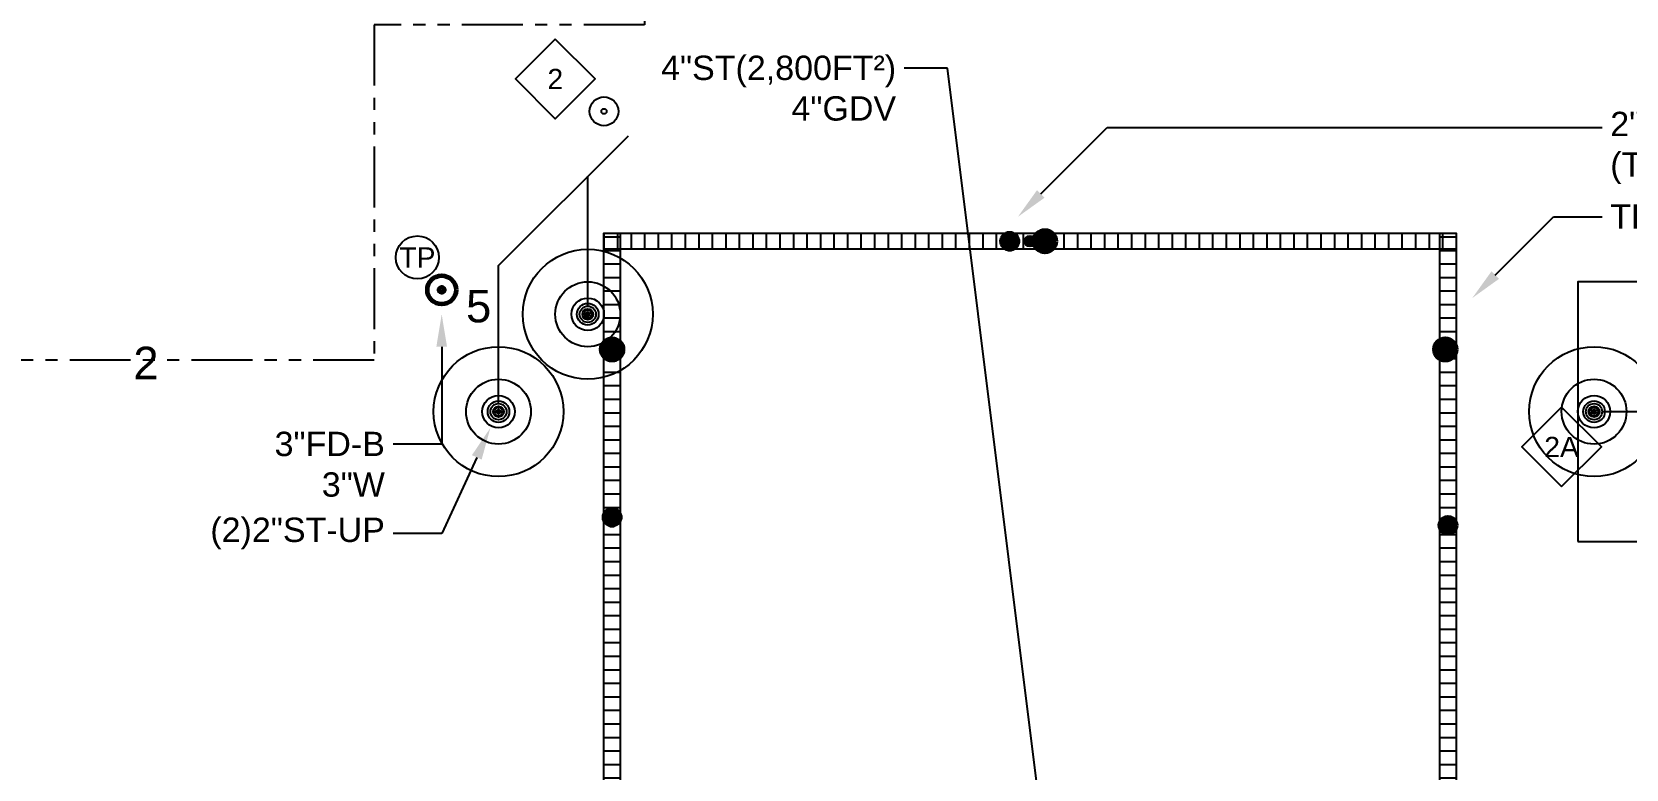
# Model space of a CAD drawing. Extents: x -3677 to 22148, y -333 to 1817.
# Drawn here: x -2955 to -2365, y 461 to 733 of the extents above; entities that cross this region are included whole.
import ezdxf
from ezdxf import colors
from ezdxf.entities.mleader import LeaderData, LeaderLine
from ezdxf.enums import TextEntityAlignment as Align
from ezdxf.math import Vec2, Vec3

# ---------------------------------------------------------------- set-up
doc = ezdxf.new("R2010")
doc.units = 0
doc.header["$LTSCALE"] = 36
doc.header["$MEASUREMENT"] = 0
doc.linetypes.add('PHANTOM2', pattern=[1.25, 0.625, -0.125, 0.125, -0.125, 0.125, -0.125])
for name, color, linetype in [('G-ANNO-TEXT', 70, 'Continuous'), ('G-ANNO-TEXT @ 96', 70, 'Continuous'), ('P-STRM-N', 2, 'Continuous'), ('P-STRM-N @ 1 (1)', 2, 'Continuous'), ('P-STRM-N @ 1 (2)', 2, 'Continuous'), ('P-STRM-N @ 12', 2, 'Continuous'), ('P-STRM-N @ 128', 2, 'Continuous'), ('P-STRM-N @ 16', 2, 'Continuous'), ('P-STRM-N @ 192', 2, 'Continuous'), ('P-STRM-N @ 2', 2, 'Continuous'), ('P-STRM-N @ 24', 2, 'Continuous'), ('P-STRM-N @ 384', 2, 'Continuous'), ('P-STRM-N @ 4', 2, 'Continuous'), ('P-STRM-N @ 48', 2, 'Continuous'), ('P-STRM-N @ 64', 2, 'Continuous'), ('P-STRM-N @ 768', 2, 'Continuous'), ('P-STRM-N @ 8', 2, 'Continuous'), ('P-STRM-N @ 96', 2, 'Continuous')]:
    doc.layers.add(name, color=color, linetype=linetype)
doc.layers.add('P-SAN-DFU', color=7, linetype='Continuous', plot=False)
for name, color, linetype, lineweight in [('P-SAN-E', 215, 'Continuous', 25), ('P-SAN-N', 6, 'Continuous', 60), ('P-SAN-N @ 128', 6, 'Continuous', 60), ('P-SAN-N @ 96', 6, 'Continuous', 60)]:
    doc.layers.add(name, color=color, linetype=linetype, lineweight=lineweight)
doc.styles.add('Arial', font='arial.ttf')

# ---------------------------------------------------------------- blocks, each defined once
blk = doc.blocks.new('*U3')
h = blk.add_hatch()
h.set_pattern_fill('ANSI31', color=256, scale=0.025, angle=135)
edge = h.paths.add_edge_path()
edge.add_arc((0, 0), 0.0313, 0, 360)
blk.add_circle((0, 0), 0.0312)
blk = doc.blocks.new('*U98')
at = {"layer": 'P-SAN-N @ 128', "xscale": 128, "yscale": 128, "zscale": 128, "rotation": 180}
blk.add_blockref('*U3', (-2740, 615.73), dxfattribs=at)
at = {"layer": 'P-SAN-N @ 96', "xscale": 96, "yscale": 96, "zscale": 96, "rotation": 180}
blk.add_blockref('*U3', (-2740, 553.73), dxfattribs=at)
blk = doc.blocks.new('*U99')
at = {"layer": 'P-SAN-N @ 128', "xscale": 128, "yscale": 128, "zscale": 128, "rotation": 180}
blk.add_blockref('*U3', (-2432, 615.73), dxfattribs=at)
at = {"layer": 'P-SAN-N @ 96', "xscale": 96, "yscale": 96, "zscale": 96, "rotation": 180}
blk.add_blockref('*U3', (-2431, 550.73), dxfattribs=at)
blk = doc.blocks.new('*U100')
at = {"layer": 'P-SAN-N @ 128', "xscale": 128, "yscale": 128, "zscale": 128, "rotation": 180}
blk.add_blockref('*U3', (-2580, 655.73), dxfattribs=at)
at = {"layer": 'P-SAN-N @ 96', "xscale": 96, "yscale": 96, "zscale": 96, "rotation": 180}
blk.add_blockref('*U3', (-2593, 655.73), dxfattribs=at)
blk = doc.blocks.new('RWSAnon_2456709.603566')
at = {"layer": 'P-SAN-E'}
h = blk.add_hatch(color=256, dxfattribs=at)
edge = h.paths.add_edge_path()
edge.add_arc((0, 0), 2, 0, 360)
at = {"layer": 'P-SAN-E', "color": 7}
for p, q in [((3, 105), (-3, 105)), ((3, 100), (-3, 100)), ((3, 95), (-3, 95)), ((3, 90), (-3, 90)), ((3, 85), (-3, 85)), ((3, 80), (-3, 80)), ((3, 75), (-3, 75)), ((3, 70), (-3, 70)), ((3, 65), (-3, 65)), ((3, 60), (-3, 60)), ((3, 55), (-3, 55)), ((3, 50), (-3, 50)), ((3, 45), (-3, 45)), ((3, 40), (-3, 40)), ((3, 35), (-3, 35)), ((3, 30), (-3, 30)), ((3, 25), (-3, 25)), ((3, 20), (-3, 20)), ((3, 15), (-3, 15)), ((3, 10), (-3, 10)), ((3, 5), (-3, 5)), ((3, 0), (-3, 0)), ((3, -5), (-3, -5)), ((3, -10), (-3, -10)), ((3, -15), (-3, -15)), ((3, -20), (-3, -20)), ((3, -25), (-3, -25)), ((3, -30), (-3, -30)), ((3, -35), (-3, -35)), ((3, -40), (-3, -40)), ((3, -45), (-3, -45)), ((3, -50), (-3, -50)), ((3, -55), (-3, -55)), ((3, -60), (-3, -60)), ((3, -65), (-3, -65)), ((3, -70), (-3, -70)), ((3, -75), (-3, -75)), ((3, -80), (-3, -80)), ((3, -85), (-3, -85)), ((3, -90), (-3, -90)), ((3, -95), (-3, -95)), ((3, -100), (-3, -100)), ((3, -105), (-3, -105))]:
    blk.add_line(p, q, dxfattribs=at)
at = {"layer": 'P-SAN-E'}
blk.add_lwpolyline([(3, 106.5), (3, -106.5), (-3, -106.5), (-3, 106.5)], close=True, dxfattribs=at)
blk.add_circle((0, 0), 2, dxfattribs=at)
blk = doc.blocks.new('RWSAnon_2456709.604092')
at = {"layer": 'P-SAN-E'}
h = blk.add_hatch(color=256, dxfattribs=at)
edge = h.paths.add_edge_path()
edge.add_arc((0, 0), 2, 0, 360)
at = {"layer": 'P-SAN-E', "color": 7}
for p, q in [((-157.5, 3), (-157.5, -3)), ((-152.5, 3), (-152.5, -3)), ((-147.5, 3), (-147.5, -3)), ((-142.5, 3), (-142.5, -3)), ((-137.5, 3), (-137.5, -3)), ((-132.5, 3), (-132.5, -3)), ((-127.5, 3), (-127.5, -3)), ((-122.5, 3), (-122.5, -3)), ((-117.5, 3), (-117.5, -3)), ((-112.5, 3), (-112.5, -3)), ((-107.5, 3), (-107.5, -3)), ((-102.5, 3), (-102.5, -3)), ((-97.5, 3), (-97.5, -3)), ((-92.5, 3), (-92.5, -3)), ((-87.5, 3), (-87.5, -3)), ((-82.5, 3), (-82.5, -3)), ((-77.5, 3), (-77.5, -3)), ((-72.5, 3), (-72.5, -3)), ((-67.5, 3), (-67.5, -3)), ((-62.5, 3), (-62.5, -3)), ((-57.5, 3), (-57.5, -3)), ((-52.5, 3), (-52.5, -3)), ((-47.5, 3), (-47.5, -3)), ((-42.5, 3), (-42.5, -3)), ((-37.5, 3), (-37.5, -3)), ((-32.5, 3), (-32.5, -3)), ((-27.5, 3), (-27.5, -3)), ((-22.5, 3), (-22.5, -3)), ((-17.5, 3), (-17.5, -3)), ((-12.5, 3), (-12.5, -3)), ((-7.5, 3), (-7.5, -3)), ((-2.5, 3), (-2.5, -3)), ((2.5, 3), (2.5, -3)), ((7.5, 3), (7.5, -3)), ((12.5, 3), (12.5, -3)), ((17.5, 3), (17.5, -3)), ((22.5, 3), (22.5, -3)), ((27.5, 3), (27.5, -3)), ((32.5, 3), (32.5, -3)), ((37.5, 3), (37.5, -3)), ((42.5, 3), (42.5, -3)), ((47.5, 3), (47.5, -3)), ((52.5, 3), (52.5, -3)), ((57.5, 3), (57.5, -3)), ((62.5, 3), (62.5, -3)), ((67.5, 3), (67.5, -3)), ((72.5, 3), (72.5, -3)), ((77.5, 3), (77.5, -3)), ((82.5, 3), (82.5, -3)), ((87.5, 3), (87.5, -3)), ((92.5, 3), (92.5, -3)), ((97.5, 3), (97.5, -3)), ((102.5, 3), (102.5, -3)), ((107.5, 3), (107.5, -3)), ((112.5, 3), (112.5, -3)), ((117.5, 3), (117.5, -3)), ((122.5, 3), (122.5, -3)), ((127.5, 3), (127.5, -3)), ((132.5, 3), (132.5, -3)), ((137.5, 3), (137.5, -3)), ((142.5, 3), (142.5, -3)), ((147.5, 3), (147.5, -3)), ((152.5, 3), (152.5, -3)), ((157.5, 3), (157.5, -3))]:
    blk.add_line(p, q, dxfattribs=at)
at = {"layer": 'P-SAN-E'}
blk.add_lwpolyline([(-157.5, 3), (157.5, 3), (157.5, -3), (-157.5, -3)], close=True, dxfattribs=at)
blk.add_circle((0, 0), 2, dxfattribs=at)
blk = doc.blocks.new('*U45')
at = {"linetype": 'Continuous'}
blk.add_circle((0, 0), 0.0553, dxfattribs=at)
at = {"color": 7, "linetype": 'Continuous'}
blk.add_circle((0, 0), 0.01, dxfattribs=at)
blk = doc.blocks.new('TrapPrimer')
at = {"linetype": 'Continuous'}
blk.add_circle((0, 0), 0.0829, dxfattribs=at)
at = {"layer": 'G-ANNO-TEXT', "linetype": 'Continuous', "style": 'Arial'}
blk.add_text('TP', height=0.07812, dxfattribs=at).set_placement((0, 0), align=Align.MIDDLE)
blk = doc.blocks.new('DIAMOND TAG')
blk.add_lwpolyline([(0, -0.1533), (0.1533, 0), (0, 0.1533), (-0.1533, 0)], close=True)
at = {"style": 'Arial'}
blk.add_attdef('XXX', text='', height=0.0781, dxfattribs=at).set_placement((0, 0), align=Align.MIDDLE)
blk = doc.blocks.new('DRAIN')
at = {"linetype": 'Continuous'}
blk.add_circle((0, 0), 0.0553, dxfattribs=at)
at = {"color": 7, "linetype": 'Continuous'}
blk.add_circle((0, 0), 0.01, dxfattribs=at)
blk = doc.blocks.new('*U4')
blk.add_circle((0, 0), 0.03125)
blk = doc.blocks.new('*U175')
at = {"layer": 'P-STRM-N @ 1 (1)'}
blk.add_blockref('*U4', (-2782, 592.73), dxfattribs=at)
at = {"layer": 'P-STRM-N @ 1 (2)'}
blk.add_blockref('*U4', (-2782, 592.73), dxfattribs=at)
at = {"layer": 'P-STRM-N @ 12', "xscale": 12, "yscale": 12, "zscale": 12}
blk.add_blockref('*U4', (-2782, 592.73), dxfattribs=at)
at = {"layer": 'P-STRM-N @ 128', "xscale": 128, "yscale": 128, "zscale": 128}
blk.add_blockref('*U4', (-2782, 592.73), dxfattribs=at)
at = {"layer": 'P-STRM-N @ 16', "xscale": 16, "yscale": 16, "zscale": 16}
blk.add_blockref('*U4', (-2782, 592.73), dxfattribs=at)
at = {"layer": 'P-STRM-N @ 192', "xscale": 192, "yscale": 192, "zscale": 192}
blk.add_blockref('*U4', (-2782, 592.73), dxfattribs=at)
at = {"layer": 'P-STRM-N @ 2', "xscale": 2, "yscale": 2, "zscale": 2}
blk.add_blockref('*U4', (-2782, 592.73), dxfattribs=at)
at = {"layer": 'P-STRM-N @ 24', "xscale": 24, "yscale": 24, "zscale": 24}
blk.add_blockref('*U4', (-2782, 592.73), dxfattribs=at)
at = {"layer": 'P-STRM-N @ 384', "xscale": 384, "yscale": 384, "zscale": 384}
blk.add_blockref('*U4', (-2782, 592.73), dxfattribs=at)
at = {"layer": 'P-STRM-N @ 4', "xscale": 4, "yscale": 4, "zscale": 4}
blk.add_blockref('*U4', (-2782, 592.73), dxfattribs=at)
at = {"layer": 'P-STRM-N @ 48', "xscale": 48, "yscale": 48, "zscale": 48}
blk.add_blockref('*U4', (-2782, 592.73), dxfattribs=at)
at = {"layer": 'P-STRM-N @ 64', "xscale": 64, "yscale": 64, "zscale": 64}
blk.add_blockref('*U4', (-2782, 592.73), dxfattribs=at)
at = {"layer": 'P-STRM-N @ 768', "xscale": 768, "yscale": 768, "zscale": 768}
blk.add_blockref('*U4', (-2782, 592.73), dxfattribs=at)
at = {"layer": 'P-STRM-N @ 8', "xscale": 8, "yscale": 8, "zscale": 8}
blk.add_blockref('*U4', (-2782, 592.73), dxfattribs=at)
at = {"layer": 'P-STRM-N @ 96', "xscale": 96, "yscale": 96, "zscale": 96}
blk.add_blockref('*U4', (-2782, 592.73), dxfattribs=at)
blk = doc.blocks.new('*U176')
at = {"layer": 'P-STRM-N @ 1 (1)'}
blk.add_blockref('*U4', (-2749, 628.73), dxfattribs=at)
at = {"layer": 'P-STRM-N @ 1 (2)'}
blk.add_blockref('*U4', (-2749, 628.73), dxfattribs=at)
at = {"layer": 'P-STRM-N @ 12', "xscale": 12, "yscale": 12, "zscale": 12}
blk.add_blockref('*U4', (-2749, 628.73), dxfattribs=at)
at = {"layer": 'P-STRM-N @ 128', "xscale": 128, "yscale": 128, "zscale": 128}
blk.add_blockref('*U4', (-2749, 628.73), dxfattribs=at)
at = {"layer": 'P-STRM-N @ 16', "xscale": 16, "yscale": 16, "zscale": 16}
blk.add_blockref('*U4', (-2749, 628.73), dxfattribs=at)
at = {"layer": 'P-STRM-N @ 192', "xscale": 192, "yscale": 192, "zscale": 192}
blk.add_blockref('*U4', (-2749, 628.73), dxfattribs=at)
at = {"layer": 'P-STRM-N @ 2', "xscale": 2, "yscale": 2, "zscale": 2}
blk.add_blockref('*U4', (-2749, 628.73), dxfattribs=at)
at = {"layer": 'P-STRM-N @ 24', "xscale": 24, "yscale": 24, "zscale": 24}
blk.add_blockref('*U4', (-2749, 628.73), dxfattribs=at)
at = {"layer": 'P-STRM-N @ 384', "xscale": 384, "yscale": 384, "zscale": 384}
blk.add_blockref('*U4', (-2749, 628.73), dxfattribs=at)
at = {"layer": 'P-STRM-N @ 4', "xscale": 4, "yscale": 4, "zscale": 4}
blk.add_blockref('*U4', (-2749, 628.73), dxfattribs=at)
at = {"layer": 'P-STRM-N @ 48', "xscale": 48, "yscale": 48, "zscale": 48}
blk.add_blockref('*U4', (-2749, 628.73), dxfattribs=at)
at = {"layer": 'P-STRM-N @ 64', "xscale": 64, "yscale": 64, "zscale": 64}
blk.add_blockref('*U4', (-2749, 628.73), dxfattribs=at)
at = {"layer": 'P-STRM-N @ 768', "xscale": 768, "yscale": 768, "zscale": 768}
blk.add_blockref('*U4', (-2749, 628.73), dxfattribs=at)
at = {"layer": 'P-STRM-N @ 8', "xscale": 8, "yscale": 8, "zscale": 8}
blk.add_blockref('*U4', (-2749, 628.73), dxfattribs=at)
at = {"layer": 'P-STRM-N @ 96', "xscale": 96, "yscale": 96, "zscale": 96}
blk.add_blockref('*U4', (-2749, 628.73), dxfattribs=at)
blk = doc.blocks.new('*U193')
at = {"layer": 'P-STRM-N @ 1 (1)'}
blk.add_blockref('*U4', (-2377, 592.73), dxfattribs=at)
at = {"layer": 'P-STRM-N @ 1 (2)'}
blk.add_blockref('*U4', (-2377, 592.73), dxfattribs=at)
at = {"layer": 'P-STRM-N @ 12', "xscale": 12, "yscale": 12, "zscale": 12}
blk.add_blockref('*U4', (-2377, 592.73), dxfattribs=at)
at = {"layer": 'P-STRM-N @ 128', "xscale": 128, "yscale": 128, "zscale": 128}
blk.add_blockref('*U4', (-2377, 592.73), dxfattribs=at)
at = {"layer": 'P-STRM-N @ 16', "xscale": 16, "yscale": 16, "zscale": 16}
blk.add_blockref('*U4', (-2377, 592.73), dxfattribs=at)
at = {"layer": 'P-STRM-N @ 192', "xscale": 192, "yscale": 192, "zscale": 192}
blk.add_blockref('*U4', (-2377, 592.73), dxfattribs=at)
at = {"layer": 'P-STRM-N @ 2', "xscale": 2, "yscale": 2, "zscale": 2}
blk.add_blockref('*U4', (-2377, 592.73), dxfattribs=at)
at = {"layer": 'P-STRM-N @ 24', "xscale": 24, "yscale": 24, "zscale": 24}
blk.add_blockref('*U4', (-2377, 592.73), dxfattribs=at)
at = {"layer": 'P-STRM-N @ 384', "xscale": 384, "yscale": 384, "zscale": 384}
blk.add_blockref('*U4', (-2377, 592.73), dxfattribs=at)
at = {"layer": 'P-STRM-N @ 4', "xscale": 4, "yscale": 4, "zscale": 4}
blk.add_blockref('*U4', (-2377, 592.73), dxfattribs=at)
at = {"layer": 'P-STRM-N @ 48', "xscale": 48, "yscale": 48, "zscale": 48}
blk.add_blockref('*U4', (-2377, 592.73), dxfattribs=at)
at = {"layer": 'P-STRM-N @ 64', "xscale": 64, "yscale": 64, "zscale": 64}
blk.add_blockref('*U4', (-2377, 592.73), dxfattribs=at)
at = {"layer": 'P-STRM-N @ 768', "xscale": 768, "yscale": 768, "zscale": 768}
blk.add_blockref('*U4', (-2377, 592.73), dxfattribs=at)
at = {"layer": 'P-STRM-N @ 8', "xscale": 8, "yscale": 8, "zscale": 8}
blk.add_blockref('*U4', (-2377, 592.73), dxfattribs=at)
at = {"layer": 'P-STRM-N @ 96', "xscale": 96, "yscale": 96, "zscale": 96}
blk.add_blockref('*U4', (-2377, 592.73), dxfattribs=at)
blk = doc.blocks.new('*U32')
at = {"layer": 'DEFPOINTS'}
blk.add_lwpolyline([(-0.125, -0.0625), (0.125, -0.0625), (0.125, 0.0625), (-0.125, 0.0625)], close=True, dxfattribs=at)
at = {"style": 'Arial'}
blk.add_text('ST', height=0.078125, dxfattribs=at).set_placement((0, 0), align=Align.MIDDLE)
blk = doc.blocks.new('*U195')
at = {"layer": 'P-STRM-N @ 1 (1)', "linetype": 'ByBlock', "lineweight": -2}
blk.add_blockref('*U32', (-2287, 592.73), dxfattribs=at)
at = {"layer": 'P-STRM-N @ 1 (2)', "linetype": 'ByBlock', "lineweight": -2}
blk.add_blockref('*U32', (-2287, 592.73), dxfattribs=at)
at = {"layer": 'P-STRM-N @ 128', "linetype": 'ByBlock', "lineweight": -2, "xscale": 128, "yscale": 128, "zscale": 128}
blk.add_blockref('*U32', (-2287, 592.73), dxfattribs=at)
at = {"layer": 'P-STRM-N @ 192', "linetype": 'ByBlock', "lineweight": -2, "xscale": 192, "yscale": 192, "zscale": 192}
blk.add_blockref('*U32', (-2287, 592.73), dxfattribs=at)
at = {"layer": 'P-STRM-N @ 384', "linetype": 'ByBlock', "lineweight": -2, "xscale": 384, "yscale": 384, "zscale": 384}
blk.add_blockref('*U32', (-2287, 592.73), dxfattribs=at)
at = {"layer": 'P-STRM-N @ 48', "linetype": 'ByBlock', "lineweight": -2, "xscale": 48, "yscale": 48, "zscale": 48}
blk.add_blockref('*U32', (-2287, 592.73), dxfattribs=at)
at = {"layer": 'P-STRM-N @ 64', "linetype": 'ByBlock', "lineweight": -2, "xscale": 64, "yscale": 64, "zscale": 64}
blk.add_blockref('*U32', (-2287, 592.73), dxfattribs=at)
at = {"layer": 'P-STRM-N @ 768', "linetype": 'ByBlock', "lineweight": -2, "xscale": 768, "yscale": 768, "zscale": 768}
blk.add_blockref('*U32', (-2287, 592.73), dxfattribs=at)
at = {"layer": 'P-STRM-N @ 96', "linetype": 'ByBlock', "lineweight": -2, "xscale": 96, "yscale": 96, "zscale": 96}
blk.add_blockref('*U32', (-2287, 592.73), dxfattribs=at)

msp = doc.modelspace()

# ---------------------------------------------------------------- linework, layer by layer
at = {"layer": 'G-ANNO-TEXT', "linetype": 'PHANTOM2'}
msp.add_lwpolyline([(-2728, 735.73), (-2828, 735.73), (-2828, 611.73), (-2988, 611.73), (-2988, 835.73), (-2728, 835.73)], close=True, dxfattribs=at)
at = {"layer": 'P-STRM-N'}
for p, q in [((-2782, 646.73), (-2734, 694.73)), ((-2749, 631.73), (-2749, 679.73)), ((-2782, 595.73), (-2782, 646.73)), ((-2374, 592.73), (-2299, 592.73))]:
    msp.add_line(p, q, dxfattribs=at)

# ---------------------------------------------------------------- block references
at = {"layer": 'G-ANNO-TEXT @ 96'}
ref = msp.add_blockref('DIAMOND TAG', (-2761, 715.73), dxfattribs=dict(at, xscale=96, yscale=96, zscale=96, rotation=180))
ref.add_attrib('XXX', '2', dxfattribs={"layer": '0', "height": 7.5, "style": 'Arial'}).set_placement((-2761, 715.73), align=Align.MIDDLE)
at = {"layer": 'G-ANNO-TEXT @ 96', "xscale": 96, "yscale": 96, "zscale": 96}
msp.add_blockref('TrapPrimer', (-2812, 649.73), dxfattribs=at)
msp.add_blockref('DIAMOND TAG', (-2389, 579.73), dxfattribs=at).add_auto_attribs({'XXX': '2A'})
at = {"layer": 'P-SAN-E'}
for name, p in [('RWSAnon_2456709.603566', (-2740, 552.23)), ('RWSAnon_2456709.604092', (-2585.5, 655.73)), ('RWSAnon_2456709.603566', (-2431, 552.23))]:
    msp.add_blockref(name, p, dxfattribs=at)
at = {"layer": 'P-SAN-N'}
for name in ['*U100', '*U98', '*U99']:
    msp.add_blockref(name, (0, 0), dxfattribs=at)
at = {"layer": 'P-SAN-N @ 96', "xscale": 96, "yscale": 96, "zscale": 96}
msp.add_blockref('*U45', (-2803, 637.73), dxfattribs=at)
at = {"layer": 'P-STRM-N'}
for name in ['*U176', '*U195', '*U175', '*U193']:
    msp.add_blockref(name, (0, 0), dxfattribs=at)
at = {"layer": 'P-STRM-N @ 96', "xscale": 96, "yscale": 96, "zscale": 96}
msp.add_blockref('DRAIN', (-2743, 703.73), dxfattribs=at)

# ---------------------------------------------------------------- texts
at = {"layer": 'P-SAN-DFU', "char_height": 12, "attachment_point": 1, "style": 'Arial'}
for s, insert in [('5', (-2794, 637.73)), ('2', (-2917, 616.73))]:
    msp.add_mtext_dynamic_manual_height_columns(s, width=68, gutter_width=60, heights=[0], dxfattribs=dict(at, insert=insert))

# ---------------------------------------------------------------- leaders
at = {"layer": 'G-ANNO-TEXT'}
ml = msp.add_multileader_mtext('Standard', dxfattribs=at)
ml.set_content('4"ST(2,800FT²)\\P4"GDV', color=256, style='Arial')
ml.set_leader_properties(color=256, linetype='ByLayer', lineweight=-1)
ml.build(insert=Vec2(0, 0))
ml.multileader.update_dxf_attribs({"has_dogleg": 0, "dogleg_length": 0.125, "arrow_head_size": 12, "scale": 96})
ctx = ml.context
ctx.base_point, ctx.scale, ctx.char_height, ctx.arrow_head_size, ctx.landing_gap_size, ctx.plane_origin = Vec3(-2724.29, 719.73), 96, 9, 12, 3, Vec3(-2572, 367.73)
ctx.text_align_type = 2
notes = []
notes.append((ctx, [(0, (1, 1, 0), (-2620, 719.73), (-1, 0), 12, [(0, [(-2572, 367.73), (-2616, 719.73)], 0, [])])]))
ctx.mtext.insert, ctx.mtext.alignment, ctx.mtext.flow_direction = Vec3(-2635, 724.31), 3, 5
ml = msp.add_multileader_mtext('Standard', dxfattribs=at)
ml.set_content('2"IW TO POOL SUMP\\P(TYPICAL FOR 4)', color=256, style='Arial')
ml.set_leader_properties(color=256, linetype='ByLayer', lineweight=-1)
ml.build(insert=Vec2(0, 0))
ml.multileader.update_dxf_attribs({"has_dogleg": 0, "dogleg_length": 0.125, "arrow_head_size": 12, "scale": 96})
ctx = ml.context
ctx.base_point, ctx.scale, ctx.char_height, ctx.arrow_head_size, ctx.landing_gap_size, ctx.plane_origin = Vec3(-2374, 697.73), 96, 9, 12, 3, Vec3(-2590, 664.73)
notes.append((ctx, [(0, (1, 1, 0), (-2386, 697.73), (1, 0), 12, [(0, [(-2590, 664.73), (-2557, 697.73)], 0, [])])]))
ctx.mtext.insert, ctx.mtext.flow_direction = Vec3(-2371, 703.56), 5
ml = msp.add_multileader_mtext('Standard', dxfattribs=at)
ml.set_content('TRENCH DRAIN BY OTHERS COORDINATE WITH POOL CONTRACTOR ', color=256, style='Arial')
ml.set_leader_properties(color=256, linetype='ByLayer', lineweight=-1)
ml.build(insert=Vec2(0, 0))
ml.multileader.update_dxf_attribs({"has_dogleg": 0, "dogleg_length": 0.125, "arrow_head_size": 12, "scale": 96})
ctx = ml.context
ctx.base_point, ctx.scale, ctx.char_height, ctx.arrow_head_size, ctx.landing_gap_size, ctx.plane_origin = Vec3(-2374, 664.73), 96, 9, 12, 3, Vec3(-2422, 634.73)
notes.append((ctx, [(0, (1, 1, 0), (-2386, 664.73), (1, 0), 12, [(0, [(-2422, 634.73), (-2392, 664.73)], 0, [])])]))
ctx.mtext.insert, ctx.mtext.width, ctx.mtext.flow_direction = Vec3(-2371, 669.31), 255.402, 5
ml = msp.add_multileader_mtext('Standard', dxfattribs=at)
ml.set_content('3"FD-B\\P3"W', color=256, style='Arial')
ml.set_leader_properties(color=256, linetype='ByLayer', lineweight=-1)
ml.build(insert=Vec2(0, 0))
ml.multileader.update_dxf_attribs({"has_dogleg": 0, "dogleg_length": 0.125, "arrow_head_size": 12, "scale": 96})
ctx = ml.context
ctx.base_point, ctx.scale, ctx.char_height, ctx.arrow_head_size, ctx.landing_gap_size, ctx.plane_origin = Vec3(-2866.59, 580.73), 96, 9, 12, 3, Vec3(-2803, 628.73)
ctx.text_align_type = 2
notes.append((ctx, [(0, (1, 1, 0), (-2809, 580.73), (-1, 0), 12, [(0, [(-2803, 628.73), (-2803, 580.73)], 0, [])])]))
ctx.mtext.insert, ctx.mtext.alignment, ctx.mtext.flow_direction = Vec3(-2824, 585.31), 3, 5
ml = msp.add_multileader_mtext('Standard', dxfattribs=at)
ml.set_content('(2)2"ST-UP', color=256, style='Arial')
ml.set_leader_properties(color=256, linetype='ByLayer', lineweight=-1)
ml.build(insert=Vec2(0, 0))
ml.multileader.update_dxf_attribs({"has_dogleg": 0, "dogleg_length": 0.125, "arrow_head_size": 12, "scale": 96})
ctx = ml.context
ctx.base_point, ctx.scale, ctx.char_height, ctx.arrow_head_size, ctx.landing_gap_size, ctx.plane_origin = Vec3(-2890.23, 547.73), 96, 9, 12, 3, Vec3(-2785, 586.73)
ctx.text_align_type = 2
notes.append((ctx, [(0, (1, 1, 0), (-2809, 547.73), (-1, 0), 12, [(0, [(-2785, 586.73), (-2803, 547.73)], 0, [])])]))
ctx.mtext.insert, ctx.mtext.alignment, ctx.mtext.flow_direction = Vec3(-2824, 553.56), 3, 5
for ctx, leaders in notes:
    for number, flags, end, landing, length, lines in leaders:
        leader = LeaderData()
        leader.index, (leader.has_last_leader_line, leader.has_dogleg_vector, leader.attachment_direction) = number, flags
        leader.last_leader_point, leader.dogleg_vector, leader.dogleg_length = Vec3(end), Vec3(landing), length
        for number, points, colour, breaks in lines:
            line = LeaderLine()
            line.index, line.vertices, line.color, line.breaks = number, Vec3.list(points), colors.encode_raw_color(colour), breaks
            leader.lines.append(line)
        ctx.leaders.append(leader)

doc.saveas('drawing.dxf')
